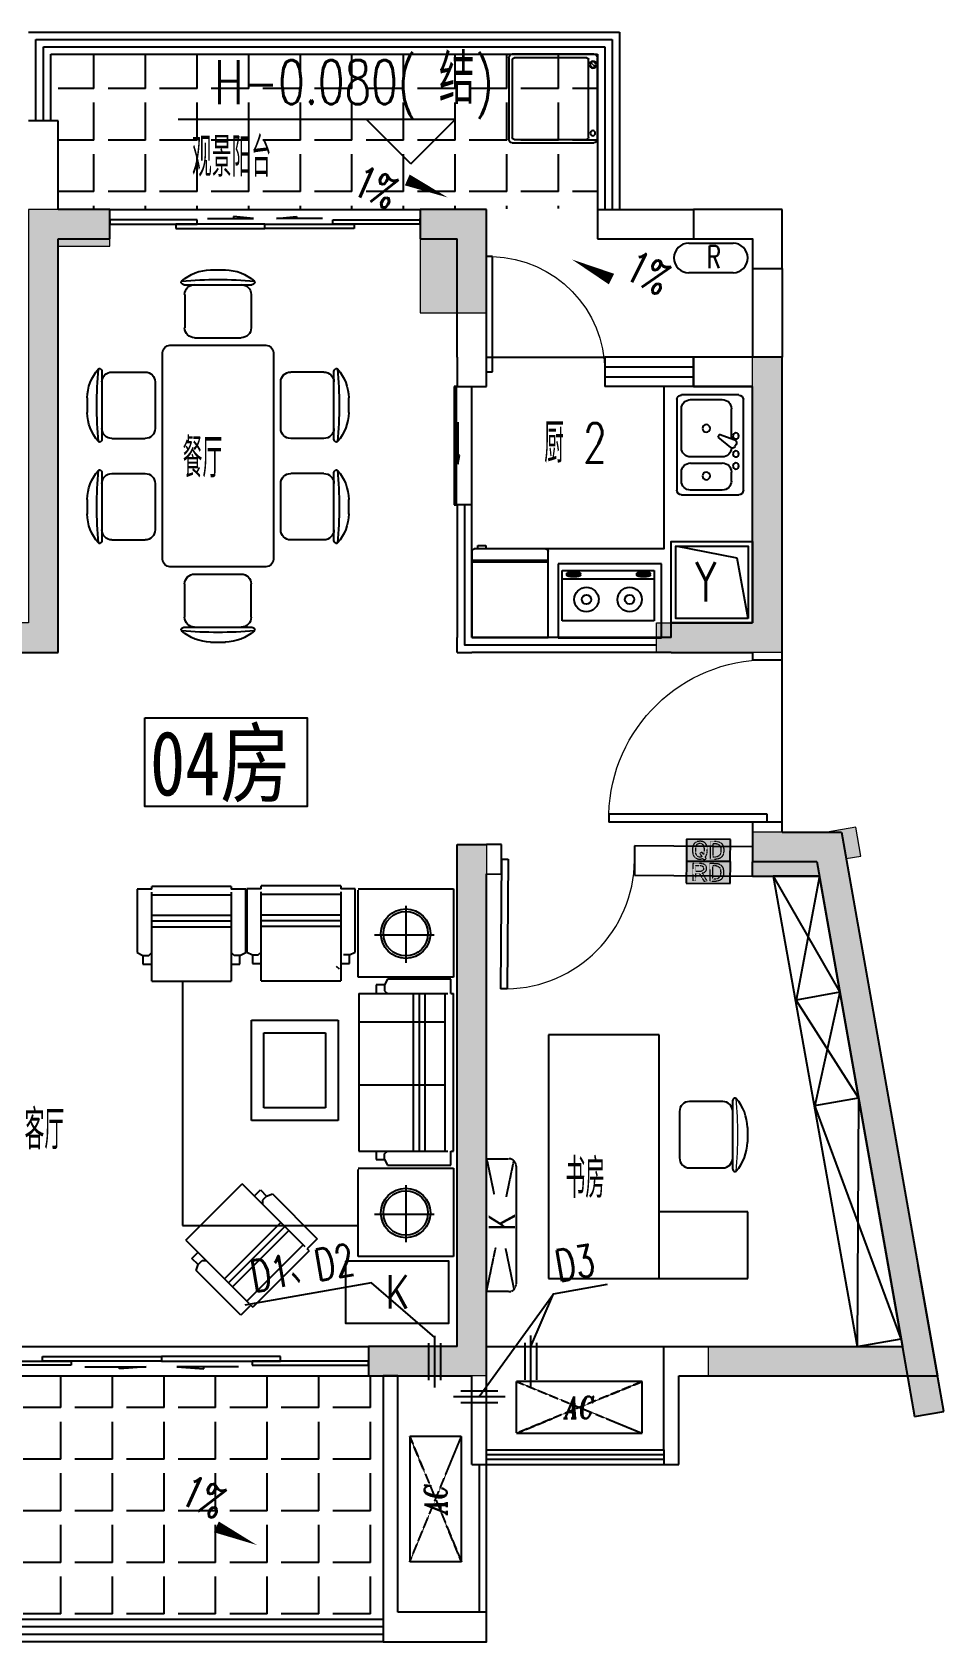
# Model space of a CAD drawing. Extents: x 184967 to 628822, y -100826 to 121332.
# Drawn here: x 484423 to 490592, y -36451 to -25551 of the extents above; entities that cross this region are included whole.
import ezdxf
from ezdxf.enums import TextEntityAlignment as Align

# ---------------------------------------------------------------- set-up
doc = ezdxf.new("R2010")
doc.units = 0
doc.header["$MEASUREMENT"] = 0
doc.linetypes.add('DASH', pattern=[0.35, 0.25, -0.1])
doc.linetypes.add('HIDDEN', pattern=[0.375, 0.25, -0.125])
doc.layers.add('03-col-5F~23F$0$$0$COLU', color=6, linetype='Continuous', lineweight=0)
doc.layers.add('03-col-5F~23F$0$$0$COLU_HATCH', color=251, linetype='Continuous', lineweight=0)
for name, color, linetype in [('1-涂料1', 251, 'Continuous'), ('by', 30, 'Continuous'), ('DIM_ELEV', 3, 'Continuous'), ('DIM_LEAD', 3, 'Continuous'), ('fur', 252, 'Continuous'), ('KT', 8, 'DASH'), ('lvtry', 9, 'Continuous'), ('PS', 60, 'Continuous'), ('PUB_TEXT', 7, 'Continuous'), ('TEXT', 7, 'Continuous'), ('WALL', 145, 'Continuous'), ('WINDOW', 141, 'Continuous'), ('厨洁具', 8, 'Continuous'), ('机电设备', 34, 'HIDDEN'), ('栏杆', 4, 'Continuous'), ('热水器', 1, 'Continuous'), ('看线', 67, 'Continuous')]:
    doc.layers.add(name, color=color, linetype=linetype)
doc.styles.add('-宋体', font='', dxfattribs={"width": 0.7})
doc.styles.add('_TCH_DIM', font='SIMPLEX', dxfattribs={"bigfont": 'GBCBIG'})
doc.styles.add('DIM_FONT', font='SIMPLEX.shx', dxfattribs={"width": 0.8})
doc.styles.add('ENGLISH', font='italict.shx')
doc.styles.add('LHZ', font='RS5.SHX', dxfattribs={"width": 0.7, "height": 2000, "bigfont": 'HZTXT.shx'})
doc.styles.add('ROMANS', font='romans.shx', dxfattribs={"width": 0.8, "bigfont": 'hztxt.shx'})
doc.styles.get("Standard").update_dxf_attribs({"font": 'gbenor.shx', "bigfont": 'gbcbig.shx'})
doc.styles.add('宋体', font='romans.shx', dxfattribs={"height": 2, "bigfont": 'gbcbig.shx'})
doc.styles.get('-宋体').set_extended_font_data('SimSun')

# ---------------------------------------------------------------- blocks, each defined once
blk = doc.blocks.new('GSKT')
at = {"layer": 'KT', "linetype": 'ByBlock'}
blk.add_lwpolyline([(296933, 262687), (296933, 263287), (297933, 263287), (297933, 262687), (296933, 262687)], dxfattribs=at)
at = {"layer": 'KT', "style": 'ROMANS', "text_generation_flag": 2, "width": 0.8}
blk.add_text('K', height=320, rotation=180, dxfattribs=at).set_placement((297323, 263145))
blk = doc.blocks.new('A$C1C2A28CF')
for p, q in [((835, 2520), (935, 2520)), ((655, 2420), (1115, 2420)), ((660, 2352), (660, 2127)), ((1110, 2352), (1110, 2127)), ((1210, 2010), (560, 2010)), ((727, 2060), (1042, 2060)), ((510, 1960), (510, 560)), ((1260, 560), (1260, 1960)), ((100, 1373), (100, 1833)), ((167, 1828), (392, 1828)), ((460, 1446), (460, 1761)), ((1310, 1761), (1310, 1446)), ((1602, 1828), (1377, 1828)), ((1670, 1833), (1670, 1373)), ((0, 1554), (0, 1653)), ((1770, 1653), (1770, 1554)), ((167, 1378), (392, 1378)), ((1602, 1378), (1377, 1378)), ((100, 687), (100, 1147)), ((167, 1142), (392, 1142)), ((1602, 1142), (1377, 1142)), ((1670, 1147), (1670, 687)), ((460, 759), (460, 1074)), ((1310, 1074), (1310, 759)), ((0, 867), (0, 966)), ((1770, 966), (1770, 867)), ((167, 692), (392, 692)), ((1602, 692), (1377, 692)), ((560, 510), (1210, 510)), ((727, 460), (1042, 460)), ((660, 167), (660, 392)), ((1110, 167), (1110, 392)), ((655, 100), (1115, 100)), ((835, 0), (935, 0))]:
    blk.add_line(p, q)
for centre, radius, start, end in [((845, 2205), 316, 91.7651, 130.7265), ((925, 2205), 316, 49.2735, 88.2349), ((646, 2436), 10, 130.7265, 202.67), ((655, 2440), 20, 202.67, 270), ((885, -258), 2713, 84.8023, 95.1977), ((727, 2352), 67.5, 90, 180), ((1042, 2352), 67.5, 0, 90), ((1115, 2440), 20, 270, 337.33), ((1124, 2436), 10, 337.33, 49.2735), ((727, 2127), 67.5, 180, 270), ((1042, 2127), 67.5, 270, 0), ((560, 1960), 50, 90, 180), ((1210, 1960), 50, 0, 90), ((315, 1643), 316, 139.2735, 178.2349), ((2778, 1603), 2713, 174.8023, 185.1977), ((84, 1843), 10, 67.33, 139.2735), ((80, 1833), 20, 0, 67.33), ((167, 1761), 67.5, 90, 180), ((392, 1761), 67.5, 0, 90), ((1377, 1761), 67.5, 90, 180), ((1602, 1761), 67.5, 0, 90), ((1690, 1833), 20, 112.67, 180), ((1686, 1843), 10, 40.7265, 112.67), ((-1008, 1603), 2713, 354.8023, 5.1977), ((1455, 1643), 316, 1.7651, 40.7265), ((315, 1564), 316, 181.7651, 220.7265), ((1455, 1564), 316, 319.2735, 358.2349), ((167, 1446), 67.5, 180, 270), ((392, 1446), 67.5, 270, 0), ((1377, 1446), 67.5, 180, 270), ((1602, 1446), 67.5, 270, 0), ((84, 1364), 10, 220.7265, 292.67), ((80, 1373), 20, 292.67, 0), ((1690, 1373), 20, 180, 247.33), ((1686, 1364), 10, 247.33, 319.2735), ((315, 956), 316, 139.2735, 178.2349), ((2778, 917), 2713, 174.8023, 185.1977), ((84, 1156), 10, 67.33, 139.2735), ((80, 1147), 20, 0, 67.33), ((167, 1074), 67.5, 90, 180), ((392, 1074), 67.5, 0, 90), ((1377, 1074), 67.5, 90, 180), ((1602, 1074), 67.5, 0, 90), ((1690, 1147), 20, 112.67, 180), ((1686, 1156), 10, 40.7265, 112.67), ((-1008, 917), 2713, 354.8023, 5.1977), ((1455, 956), 316, 1.7651, 40.7265), ((315, 877), 316, 181.7651, 220.7265), ((1455, 877), 316, 319.2735, 358.2349), ((84, 677), 10, 220.7265, 292.67), ((80, 687), 20, 292.67, 0), ((167, 759), 67.5, 180, 270), ((392, 759), 67.5, 270, 0), ((1377, 759), 67.5, 180, 270), ((1602, 759), 67.5, 270, 0), ((1690, 687), 20, 180, 247.33), ((1686, 677), 10, 247.33, 319.2735), ((560, 560), 50, 180, 270), ((1210, 560), 50, 270, 0), ((727, 392), 67.5, 90, 180), ((1042, 392), 67.5, 0, 90), ((727, 167), 67.5, 180, 270), ((1042, 167), 67.5, 270, 0), ((646, 84), 10, 157.33, 229.2735), ((655, 80), 20, 90, 157.33), ((845, 315), 316, 229.2735, 268.2349), ((885, 2778), 2713, 264.8023, 275.1977), ((925, 315), 316, 271.7651, 310.7265), ((1115, 80), 20, 22.67, 90), ((1124, 84), 10, 310.7265, 22.67)]:
    blk.add_arc(centre, radius, start, end)
blk = doc.blocks.new('FGGBB')
at = {"layer": 'fur'}
for p, q in [((453353, 247542), (453353, 247041)), ((453467, 247542), (453353, 247542)), ((454097, 247565), (453467, 247565)), ((453467, 247542), (453467, 247565)), ((453467, 246814), (453467, 247519)), ((454097, 247496), (453467, 247496)), ((454097, 247565), (454097, 247542)), ((454211, 247542), (454097, 247542)), ((454097, 247519), (454097, 246814)), ((454211, 247041), (454211, 247542)), ((454219, 247546), (454219, 247045)), ((454333, 247546), (454219, 247546)), ((454964, 247569), (454333, 247569)), ((454333, 247546), (454333, 247569)), ((454333, 246818), (454333, 247523)), ((454964, 247500), (454333, 247500)), ((454964, 247569), (454964, 247546)), ((455077, 247546), (454964, 247546)), ((454964, 247523), (454964, 246818)), ((455077, 247045), (455077, 247546)), ((455101, 247546), (455855, 247546)), ((455101, 246847), (455101, 247535)), ((455855, 247546), (455855, 246847)), ((453467, 247337), (454097, 247337)), ((454333, 247341), (454964, 247341)), ((455478, 247412), (455478, 246960)), ((453467, 247292), (454097, 247292)), ((453467, 247246), (454097, 247246)), ((454333, 247296), (454964, 247296)), ((454333, 247250), (454964, 247250)), ((455232, 247181), (455703, 247181)), ((453353, 247041), (453398, 247019)), ((453398, 247019), (453444, 247019)), ((453398, 247019), (453398, 246950)), ((453398, 246950), (453467, 246950)), ((453444, 247019), (453467, 247041)), ((454120, 247019), (454097, 247041)), ((454097, 246950), (454165, 246950)), ((454165, 247019), (454120, 247019)), ((454165, 247019), (454211, 247041)), ((454165, 246950), (454165, 247019)), ((454219, 247045), (454265, 247023)), ((454265, 247023), (454310, 247023)), ((454265, 247023), (454265, 246954)), ((454265, 246954), (454333, 246954)), ((454310, 247023), (454333, 247045)), ((454964, 246954), (455032, 246954)), ((455032, 247023), (454986, 247023)), ((455032, 247023), (455077, 247045)), ((455032, 246954), (455032, 247023)), ((453467, 246814), (454097, 246814)), ((453711, 246814), (453711, 244880)), ((454333, 246818), (454964, 246818)), ((454953, 246909), (454930, 246932)), ((455855, 246847), (455101, 246847)), ((455334, 246830), (455311, 246785)), ((455834, 246830), (455334, 246830)), ((455834, 246716), (455834, 246830)), ((455106, 246716), (455106, 245469)), ((455106, 246716), (455811, 246716)), ((455311, 246785), (455243, 246785)), ((455243, 246785), (455243, 246716)), ((455311, 246785), (455311, 246739)), ((455311, 246739), (455334, 246716)), ((455538, 246716), (455538, 245469)), ((455584, 246716), (455584, 245469)), ((455629, 246716), (455629, 245469)), ((455789, 245469), (455789, 246716)), ((455834, 246716), (455857, 246716)), ((455857, 245469), (455857, 246716)), ((454256, 245711), (454256, 246505)), ((454256, 246505), (454944, 246505)), ((454944, 246505), (454944, 245711)), ((455106, 246493), (455789, 246493)), ((454356, 245811), (454356, 246405)), ((454356, 246405), (454844, 246405)), ((454844, 246405), (454844, 245811)), ((455106, 245993), (455789, 245993)), ((454844, 245811), (454356, 245811)), ((454944, 245711), (454256, 245711)), ((455106, 245469), (455811, 245469)), ((455243, 245469), (455243, 245401)), ((455311, 245447), (455334, 245469)), ((455311, 245401), (455311, 245447)), ((455834, 245356), (455834, 245469)), ((455834, 245469), (455857, 245469)), ((455101, 245333), (455855, 245333)), ((455101, 244635), (455101, 245323)), ((455243, 245401), (455311, 245401)), ((455311, 245401), (455334, 245356)), ((455334, 245356), (455834, 245356)), ((455855, 245333), (455855, 244635)), ((453737, 244764), (454183, 245210)), ((454682, 244711), (454183, 245210)), ((454279, 245113), (454328, 245162)), ((454328, 245162), (454376, 245113)), ((455478, 245200), (455478, 244748)), ((454376, 245113), (454344, 245081)), ((454344, 245081), (454344, 245049)), ((454376, 245113), (454424, 245129)), ((454424, 245129), (454778, 244775)), ((454043, 244458), (454489, 244904)), ((455232, 244968), (455703, 244968)), ((453711, 244880), (455101, 244880)), ((454075, 244426), (454521, 244872)), ((454107, 244394), (454553, 244840)), ((454778, 244775), (454698, 244695)), ((453737, 244764), (454236, 244265)), ((453785, 244619), (453834, 244668)), ((454666, 244727), (454220, 244281)), ((454714, 244679), (454268, 244233)), ((454714, 244679), (454698, 244695)), ((453834, 244571), (453785, 244619)), ((453818, 244523), (453834, 244571)), ((454172, 244169), (453818, 244523)), ((453834, 244571), (453866, 244603)), ((453866, 244603), (453898, 244603)), ((455855, 244635), (455101, 244635)), ((454252, 244249), (454172, 244169)), ((454252, 244249), (454268, 244233))]:
    blk.add_line(p, q, dxfattribs=at)
for centre, radius in [((455478, 247191), 196), ((455478, 247191), 176), ((455478, 244979), 196), ((455478, 244979), 176)]:
    blk.add_circle(centre, radius, dxfattribs=at)
blk = doc.blocks.new('$plan$00000287')
for p, q in [((-1019, 1347), (-920, 1347)), ((-447, 1350), (-447, 750)), ((3, 1350), (-447, 1350)), ((3, 750), (3, 1350)), ((-1199, 1247), (-739, 1247)), ((-1194, 1180), (-1194, 955)), ((-744, 1180), (-744, 955)), ((-1127, 887), (-812, 887)), ((-1647, 750), (-1647, 0)), ((3, 750), (-1647, 750)), ((3, 0), (3, 750)), ((-1647, 0), (3, 0))]:
    blk.add_line(p, q)
for centre, radius, start, end in [((-1009, 1032), 316, 91.7651, 130.7265), ((-929, 1032), 316, 49.2735, 88.2349), ((-1208, 1263), 10, 130.7265, 202.67), ((-1199, 1267), 20, 202.67, 270), ((-1127, 1180), 67.5, 90, 180), ((-812, 1180), 67.5, 0, 90), ((-739, 1267), 20, 270, 337.33), ((-730, 1263), 10, 337.33, 49.2735), ((-1127, 955), 67.5, 180, 270), ((-812, 955), 67.5, 270, 0)]:
    blk.add_arc(centre, radius, start, end)
at = {"lineweight": 13}
blk.add_arc((-969, -1431), 2713, 84.8023, 95.1977, dxfattribs=at)
at = {"width": 0.8, "flags": 9}
for tag in ['XSIZE', 'YSIZE']:
    blk.add_attdef(tag, (0, 0), '', height=0.5, dxfattribs=at)
blk = doc.blocks.new('A$C59110635')
at = {"layer": 'lvtry', "ltscale": 10000}
for p, q in [((55, 539), (470, 620)), ((-20, 130), (55, 539))]:
    blk.add_line(p, q, dxfattribs=at)
for points in [[(-50, 100), (500, 100), (500, 650), (-50, 650)], [(-20, 130), (470, 130), (470, 620), (-20, 620)]]:
    blk.add_lwpolyline(points, close=True, dxfattribs=at)
at = {"layer": 'PUB_TEXT', "style": '宋体', "width": 0.7}
blk.add_text('Y', height=266, dxfattribs=at).set_placement((194, 244))
blk = doc.blocks.new('awrtt')
at = {"layer": 'KT', "linetype": 'DASH'}
for p, q in [((195123, -20713), (194273, -20713)), ((194273, -20713), (194516, -20813)), ((195123, -20713), (194273, -21063)), ((194273, -21063), (194273, -20713)), ((194273, -20713), (195123, -21063)), ((194880, -20813), (195123, -20713)), ((195123, -21063), (195123, -20713)), ((195123, -21063), (195123, -20713)), ((194273, -21063), (194516, -20963)), ((194880, -20963), (195123, -21063)), ((194273, -21063), (195123, -21063))]:
    blk.add_line(p, q, dxfattribs=at)
at = {"layer": 'KT', "linetype": 'DASH', "style": 'ENGLISH', "width": 0.75}
blk.add_text('AC', height=150, dxfattribs=at).set_placement((194698, -20888), align=Align.MIDDLE_CENTER)
blk = doc.blocks.new('BGSKT')
at = {"layer": 'KT'}
for p, q in [((296983, 262162), (297281, 262100)), ((297883, 262162), (297640, 262111)), ((297274, 262034), (296998, 261977)), ((297624, 262028), (297869, 261977))]:
    blk.add_line(p, q, dxfattribs=at)
blk.add_lwpolyline([(296983, 262162), (297883, 262162), (297883, 262012, -0.414214), (297833, 261962), (297033, 261962, -0.414214), (296983, 262012)], format="xyb", close=True, dxfattribs=at)
at = {"layer": 'KT', "style": 'LHZ', "width": 0.7}
blk.add_text('K', height=180, dxfattribs=at).set_placement((297397, 261969))
blk = doc.blocks.new('$plan$00001601')
at = {"layer": 'lvtry'}
for p, q in [((-350, 16, 0), (350, 16, 0)), ((-350, -484, 0), (-350, 16, 0)), ((350, 16, 0), (350, -484, 0)), ((-323, -98, 0), (-323, -440, 0)), ((299, -98, 0), (-323, -98, 0)), ((299, -440, 0), (299, -98, 0)), ((-323, -384, 0), (299, -384, 0)), ((-291, -407, 0), (-291, -418, 0)), ((-216, -416, 0), (-280, -416, 0)), ((-280, -416, 0), (-280, -433, 0)), ((-280, -433, 0), (-216, -433, 0)), ((-216, -433, 0), (-216, -416, 0)), ((-199, -408, 0), (-199, -418, 0)), ((182, -407, 0), (182, -418, 0)), ((193, -416, 0), (193, -433, 0)), ((257, -416, 0), (193, -416, 0)), ((193, -433, 0), (257, -433, 0)), ((257, -433, 0), (257, -416, 0)), ((274, -408, 0), (274, -418, 0)), ((350, -484, 0), (-350, -484, 0)), ((-323, -440, 0), (299, -440, 0))]:
    blk.add_line(p, q, dxfattribs=at)
for points in [[(-199, -408, 0.259034), (-201, -404, 0.076276), (-213, -399, 0.036515), (-226, -397, 0.026615), (-245, -396, 0.026615), (-264, -397, 0.036515), (-277, -399, 0.076276), (-289, -404, 0.259034), (-291, -408, 0.078462), (-291, -409, 0.056762)], [(-199, -418, 0.259034), (-201, -415, 0.076276), (-213, -410, 0.036515), (-226, -407, 0.026615), (-245, -406, 0.026615), (-264, -407, 0.036515), (-277, -410, 0.076276), (-289, -415, 0.259034), (-291, -418, 0.259034), (-289, -422, 0.056762), (-280, -426, 0.036515)], [(-216, -427, 0.008736), (-213, -427, 0.076276), (-201, -422, 0.259034), (-199, -418, 0.259034)], [(274, -408, 0.259034), (272, -404, 0.076276), (260, -399, 0.036515), (247, -397, 0.026615), (228, -396, 0.026615), (209, -397, 0.036515), (196, -399, 0.076276), (184, -404, 0.259034), (182, -408, 0.078462), (182, -409, 0.056762)], [(274, -418, 0.259034), (272, -415, 0.076276), (260, -410, 0.036515), (247, -407, 0.026615), (228, -406, 0.026615), (209, -407, 0.036515), (196, -410, 0.076276), (184, -415, 0.259034), (182, -418, 0.259034), (184, -422, 0.056762), (193, -426, 0.036515)], [(257, -427, 0.008736), (260, -427, 0.076276), (272, -422, 0.259034), (274, -418, 0.259034)]]:
    blk.add_lwpolyline(points, format="xyb", dxfattribs=at)
for centre, radius, start, end in [((-158, -243, 0), 82.5, 0.964, 0), ((-158, -243, 0), 31.6, 0.6532, 0), ((134, -243, 0), 82.5, 180, 179.036), ((134, -243, 0), 31.6, 180, 179.3468)]:
    blk.add_arc(centre, radius, start, end, dxfattribs=at)
blk = doc.blocks.new('$PLAN$00000400')
at = {"layer": 'lvtry', "linetype": 'ByBlock'}
for p, q in [((-517, 0), (0, 0)), ((-517, -584), (-517, 0)), ((0, 0), (0, -584)), ((0, -511), (-517, -511)), ((0, -523), (-517, -523)), ((-17, -600), (-500, -600)), ((-477, -600), (-477, -623)), ((-477, -623), (-422, -623)), ((-422, -623), (-422, -600))]:
    blk.add_line(p, q, dxfattribs=at)
for centre, start, end in [((-500, -584), 180, 270), ((-17, -584), 270, 0)]:
    blk.add_arc(centre, 16.7, start, end, dxfattribs=at)
blk = doc.blocks.new('M_E25ESP')
at = {"layer": 'lvtry'}
for p, q in [((31, 338), (419, 338)), ((0, -307), (0, 307)), ((82, 245), (82, 40)), ((358, 307), (143, 307)), ((419, -20), (419, 245)), ((450, 307), (450, -307)), ((48, 2), (57, -12)), ((59, 31), (163, 70)), ((173, 53), (87, -18)), ((163, 70), (173, 53)), ((143, -82), (358, -82)), ((82, -184), (82, -245)), ((358, -123), (143, -123)), ((419, -245), (419, -184)), ((143, -307), (358, -307)), ((419, -338), (31, -338))]:
    blk.add_line(p, q, dxfattribs=at)
for centre, radius in [((251, 112), 25.6), ((51, 61), 20.5), ((51, -61), 20.5), ((51, -143), 20.5), ((251, -210), 25.6)]:
    blk.add_circle(centre, radius, dxfattribs=at)
for centre, radius, start, end in [((31, 307), 30.7, 90, 180), ((419, 307), 30.7, 0, 90), ((143, 245), 61.4, 90, 180), ((358, 245), 61.4, 0, 90), ((66, 12), 20.5, 110.5377, 210), ((74, -2), 20.5, 210, 309.4623), ((143, -20), 61.4, 180, 270), ((358, -20), 61.4, 270, 0), ((143, -184), 61.4, 90, 180), ((358, -184), 61.4, 0, 90), ((31, -307), 30.7, 180, 270), ((143, -245), 61.4, 180, 270), ((358, -245), 61.4, 270, 0), ((419, -307), 30.7, 270, 0)]:
    blk.add_arc(centre, radius, start, end, dxfattribs=at)
at = {"layer": 'lvtry', "style": 'DIM_FONT', "width": 0.8, "flags": 9}
for tag in ['XSIZE', 'YSIZE']:
    blk.add_attdef(tag, (0, 0), '', height=0.5, dxfattribs=at)
blk = doc.blocks.new('R')
at = {"layer": '热水器'}
for points in [[(394599, -34606), (394899, -34606)], [(394899, -34806), (394599, -34806)]]:
    blk.add_lwpolyline(points, dxfattribs=at)
for centre, start, end in [((394599, -34706), 90, 270), ((394899, -34706), 270, 90)]:
    blk.add_arc(centre, 100, start, end, dxfattribs=at)
at = {"layer": '热水器', "style": '宋体', "width": 0.7}
blk.add_text('R', height=152, dxfattribs=at).set_placement((394721, -34776))
blk = doc.blocks.new('A$C66E365A4')
at = {"layer": '栏杆'}
for p, q in [((0, 0), (0, -350)), ((-40, -50), (-40, -300)), ((40, -50), (40, -300))]:
    blk.add_line(p, q, dxfattribs=at)
blk = doc.blocks.new('$DorLib2D$00000001')
for p, q in [((0.45, 0.975), (0.5, 0.975)), ((0.45, 0), (0.45, 0.975)), ((0.5, 0), (0.5, 0.975)), ((0.5, 0), (0.45, 0))]:
    blk.add_line(p, q)
at = {"lineweight": 13}
blk.add_arc((0.475, 0), 0.975, 91.46928, 180, dxfattribs=at)
blk = doc.blocks.new('$DorLib2D$00000138')
at = {"color": 0, "linetype": 'Continuous'}
for p, q in [((-0.2875, 0), (-0.2875, 0.1538)), ((-0.2875, 0.1538), (0, 0.1538)), ((0, 0.1538), (0, 0)), ((0.2875, 0.1538), (0, 0.1538)), ((0.2875, 0), (0.2875, 0.1538)), ((-0.5, -0.1399), (-0.5, 0)), ((-0.5, 0), (-0.2187, 0)), ((0, 0), (-0.2875, 0)), ((-0.2187, 0), (-0.2187, -0.1399)), ((0, 0), (0.2875, 0)), ((0.2187, 0), (0.2187, -0.1399)), ((0.5, 0), (0.2187, 0)), ((0.5, 0), (0.5, -0.1946)), ((0.5, -0.1399), (0.5, 0)), ((-0.2187, -0.1399), (-0.5, -0.1399)), ((0.2187, -0.1399), (0.5, -0.1399)), ((-0.1857, -0.186), (-0.037, -0.186)), ((-0.037, -0.186), (-0.1019, -0.2583)), ((-0.1019, -0.2583), (-0.1019, -0.186)), ((0.1857, -0.186), (0.037, -0.186)), ((0.037, -0.186), (0.1019, -0.2583)), ((0.1019, -0.2583), (0.1019, -0.186))]:
    blk.add_line(p, q, dxfattribs=at)
blk = doc.blocks.new('$WINLIB2D$00000001')
at = {"color": 0}
for points in [[(-0.5, 0.5), (-0.5, -0.5)], [(-0.5, 0.5), (0.5, 0.5)], [(0.5, -0.5), (0.5, 0.5)], [(0.5, 0.1667), (-0.5, 0.1667)], [(0.5, -0.1667), (-0.5, -0.1667)], [(-0.5, -0.5), (0.5, -0.5)]]:
    blk.add_lwpolyline(points, dxfattribs=at)
blk = doc.blocks.new('$plan$00000401')
for p, q in [((-276, 0), (276, 0)), ((-300, -576), (-300, -24)), ((-276, -528), (-276, -36)), ((-264, -24), (264, -24)), ((276, -36), (276, -528)), ((300, -24), (300, -576)), ((264, -540), (-264, -540)), ((276, -600), (-276, -600))]:
    blk.add_line(p, q)
at = {"lineweight": 13}
blk.add_line((-218, -582), (-242, -558), dxfattribs=at)
for centre, radius in [((-230, -570), 23.2), ((234, -568), 17.2)]:
    blk.add_circle(centre, radius)
blk.add_circle((-230, -570), 17.2, dxfattribs=at)
for centre, radius, start, end in [((-276, -24), 24, 90, 180), ((276, -24), 24, 0, 90), ((-264, -36), 12, 90, 180), ((264, -36), 12, 0, 90), ((-264, -528), 12, 180, 270), ((264, -528), 12, 270, 0), ((-276, -576), 24, 180, 270), ((276, -576), 24, 270, 0)]:
    blk.add_arc(centre, radius, start, end)
blk = doc.blocks.new('$DORLIB2D$00000129')
at = {"color": 0, "linetype": 'Continuous'}
for p, q in [((-0.5, 0.545), (-0.5, 0.687)), ((-0.5, 0.687), (0.5, 0.687)), ((0.5, 0.687), (0.5, 0.545)), ((0.5, 0.545), (-0.5, 0.545)), ((-0.5, 0.5), (-0.5, 0.545)), ((0.5, 0.5), (0.5, 0.545)), ((-0.2, 0.437), (0.158, 0.437)), ((0.08, 0.341), (0.08, 0.437)), ((0.158, 0.437), (0.08, 0.341))]:
    blk.add_line(p, q, dxfattribs=at)
blk = doc.blocks.new('A$C17292A9E')
h = blk.add_hatch(color=256)
h.dxf.hatch_style = 1
h.paths.add_polyline_path([(186, 9), (193, 14), (196, 16), (201, 21), (204, 27), (207, 34), (209, 41), (210, 50), (210, 59), (210, 65), (209, 73), (208, 81), (206, 88), (203, 94), (199, 100), (195, 104), (190, 108), (183, 112), (176, 115), (167, 117), (157, 118), (146, 118), (115, 118), (115, 0), (146, 0), (152, 0), (161, 1), (170, 3), (179, 6)])
h.paths.add_polyline_path([(172, 19), (165, 16), (156, 14), (146, 13), (136, 13), (136, 105), (146, 105), (155, 105), (164, 103), (172, 99), (178, 95), (182, 89), (185, 84), (187, 76), (188, 68), (189, 58), (188, 49), (187, 41), (184, 30), (178, 24)], flags=16)
h.paths.add_polyline_path([(77, 58), (84, 63), (85, 64), (90, 69), (93, 76), (93, 84), (93, 85), (93, 93), (90, 100), (86, 106), (80, 111), (73, 114), (65, 116), (55, 118), (45, 118), (0, 118), (0, 0), (21, 0), (21, 51), (44, 51), (76, 0), (98, 0), (64, 53), (69, 55)])
h.paths.add_polyline_path([(55, 65), (46, 64), (21, 64), (21, 105), (40, 105), (50, 105), (59, 103), (67, 99), (71, 92), (73, 82), (70, 74), (64, 69)], flags=16)
at = {"color": 8, "lineweight": 0}
for p, q in [((45, 118), (0, 118)), ((0, 118), (0, 0)), ((55, 118), (45, 118)), ((65, 116), (55, 118)), ((73, 114), (65, 116)), ((80, 111), (73, 114)), ((86, 106), (80, 111)), ((146, 118), (115, 118)), ((115, 118), (115, 0)), ((157, 118), (146, 118)), ((167, 117), (157, 118)), ((176, 115), (167, 117)), ((183, 112), (176, 115)), ((190, 108), (183, 112)), ((0, 0), (21, 0)), ((21, 64), (21, 105)), ((21, 105), (40, 105)), ((46, 64), (21, 64)), ((21, 0), (21, 51)), ((21, 51), (44, 51)), ((40, 105), (50, 105)), ((44, 51), (76, 0)), ((55, 65), (46, 64)), ((50, 105), (59, 103)), ((64, 69), (55, 65)), ((59, 103), (66, 100)), ((65, 69), (64, 69)), ((64, 53), (69, 55)), ((98, 0), (64, 53)), ((70, 74), (65, 69)), ((66, 100), (67, 98)), ((67, 98), (71, 92)), ((69, 55), (77, 58)), ((73, 81), (70, 74)), ((71, 92), (73, 84)), ((73, 84), (73, 81)), ((76, 0), (98, 0)), ((77, 58), (84, 63)), ((84, 63), (85, 64)), ((85, 64), (90, 69)), ((90, 100), (86, 106)), ((93, 93), (90, 100)), ((90, 69), (93, 76)), ((93, 85), (93, 93)), ((93, 84), (93, 85)), ((93, 76), (93, 84)), ((115, 0), (146, 0)), ((136, 13), (136, 105)), ((136, 105), (146, 105)), ((146, 13), (136, 13)), ((146, 105), (155, 105)), ((156, 14), (146, 13)), ((146, 0), (152, 0)), ((152, 0), (161, 1)), ((155, 105), (164, 103)), ((165, 16), (156, 14)), ((161, 1), (170, 3)), ((164, 103), (172, 99)), ((172, 19), (165, 16)), ((170, 3), (179, 6)), ((172, 99), (178, 95)), ((178, 24), (172, 19)), ((178, 95), (179, 94)), ((182, 28), (178, 24)), ((179, 94), (182, 89)), ((179, 6), (186, 9)), ((182, 89), (185, 84)), ((185, 34), (182, 28)), ((185, 84), (187, 76)), ((187, 41), (185, 34)), ((186, 9), (193, 14)), ((187, 76), (188, 68)), ((188, 49), (187, 41)), ((188, 68), (189, 59)), ((189, 58), (188, 49)), ((189, 59), (189, 58)), ((195, 104), (190, 108)), ((193, 14), (196, 16)), ((199, 100), (195, 104)), ((196, 16), (201, 21)), ((203, 94), (199, 100)), ((201, 21), (204, 27)), ((206, 88), (203, 94)), ((204, 27), (207, 34)), ((208, 81), (206, 88)), ((207, 34), (209, 41)), ((209, 73), (208, 81)), ((210, 65), (209, 73)), ((209, 41), (210, 50)), ((210, 59), (210, 65)), ((210, 50), (210, 59))]:
    blk.add_line(p, q, dxfattribs=at)
blk = doc.blocks.new('*U908')
at = {"color": 167, "ltscale": 400}
blk.add_lwpolyline([(9.66, 4.83), (0, 4.83), (0, 0), (9.66, 0)], close=True, dxfattribs=at)
at = {"color": 9, "true_color": 0xc8a7c8}
blk.add_solid([(0, 0), (0, 4.83), (9.66, 0), (9.66, 4.83)], dxfattribs=at)
at = {"xscale": 0.03246852822245483, "yscale": 0.03246852822245483, "zscale": 0.03246852822245483}
blk.add_blockref('A$C17292A9E', (1.43, 0.48), dxfattribs=at)
blk = doc.blocks.new('A$C196B16C9')
h = blk.add_hatch(color=256)
h.dxf.hatch_style = 1
h.paths.add_polyline_path([(179, 124), (170, 126), (160, 127), (149, 127), (119, 127), (119, 9), (149, 9), (155, 9), (165, 10), (174, 12), (182, 15), (190, 18), (197, 23), (200, 26), (204, 30), (208, 36), (211, 43), (212, 50), (214, 59), (214, 68), (214, 73), (213, 82), (212, 90), (209, 97), (207, 103), (203, 109), (199, 113), (194, 117), (187, 121)])
h.paths.add_polyline_path([(175, 108), (182, 104), (182, 103), (186, 98), (189, 92), (191, 85), (192, 77), (192, 67), (192, 58), (191, 50), (188, 43), (185, 37), (182, 33), (176, 28), (169, 25), (160, 23), (149, 22), (139, 22), (139, 114), (149, 114), (159, 114), (168, 112)], flags=16)
h.paths.add_polyline_path([(50, 129), (45, 128), (35, 127), (27, 124), (20, 120), (13, 115), (11, 112), (8, 107), (5, 101), (3, 94), (1, 86), (0, 78), (0, 69), (0, 63), (1, 54), (2, 46), (4, 39), (7, 32), (10, 27), (13, 22), (17, 18), (24, 14), (32, 10), (41, 8), (50, 8), (53, 8), (62, 9), (71, 12), (79, 0), (94, 12), (86, 22), (90, 26), (94, 33), (97, 41), (98, 45), (99, 52), (100, 60), (100, 69), (100, 74), (99, 83), (98, 91), (96, 98), (94, 105), (91, 110), (87, 115), (84, 118), (77, 123), (69, 126), (60, 128)])
h.paths.add_polyline_path([(55, 115), (63, 112), (70, 107), (71, 105), (74, 101), (76, 95), (77, 88), (78, 79), (78, 69), (78, 65), (78, 57), (77, 51), (76, 46), (75, 39), (62, 57), (50, 46), (64, 24), (58, 22), (50, 21), (45, 21), (37, 25), (31, 30), (29, 32), (27, 36), (24, 42), (23, 50), (22, 58), (22, 69), (22, 72), (22, 82), (23, 90), (25, 97), (28, 103), (31, 107), (34, 110), (42, 114), (50, 116)], flags=16)
at = {"color": 8, "lineweight": 0}
for p, q in [((11, 112), (8, 107)), ((13, 115), (11, 112)), ((20, 120), (13, 115)), ((27, 124), (20, 120)), ((35, 127), (27, 124)), ((31, 107), (34, 110)), ((34, 110), (42, 114)), ((45, 128), (35, 127)), ((42, 114), (50, 116)), ((50, 129), (45, 128)), ((60, 128), (50, 129)), ((50, 116), (55, 115)), ((55, 115), (63, 112)), ((69, 126), (60, 128)), ((63, 112), (70, 107)), ((77, 123), (69, 126)), ((84, 118), (77, 123)), ((87, 115), (84, 118)), ((91, 110), (87, 115)), ((94, 105), (91, 110)), ((149, 127), (119, 127)), ((119, 127), (119, 9)), ((139, 22), (139, 114)), ((139, 114), (149, 114)), ((160, 127), (149, 127)), ((149, 114), (159, 114)), ((159, 114), (168, 112)), ((170, 126), (160, 127)), ((168, 112), (175, 108)), ((179, 124), (170, 126)), ((187, 121), (179, 124)), ((194, 117), (187, 121)), ((199, 113), (194, 117)), ((203, 109), (199, 113)), ((1, 86), (0, 78)), ((0, 78), (0, 69)), ((0, 69), (0, 63)), ((0, 63), (1, 54)), ((3, 94), (1, 86)), ((1, 54), (2, 46)), ((2, 46), (4, 39)), ((5, 101), (3, 94)), ((4, 39), (7, 32)), ((8, 107), (5, 101)), ((7, 32), (10, 27)), ((10, 27), (13, 22)), ((13, 22), (17, 18)), ((17, 18), (24, 14)), ((22, 82), (23, 90)), ((22, 72), (22, 82)), ((22, 69), (22, 72)), ((22, 58), (22, 69)), ((23, 50), (22, 58)), ((23, 90), (25, 97)), ((24, 42), (23, 50)), ((27, 36), (24, 42)), ((24, 14), (32, 10)), ((25, 97), (28, 103)), ((29, 32), (27, 36)), ((28, 103), (31, 107)), ((31, 30), (29, 32)), ((37, 25), (31, 30)), ((32, 10), (41, 8)), ((45, 21), (37, 25)), ((41, 8), (50, 8)), ((50, 21), (45, 21)), ((62, 57), (50, 46)), ((50, 46), (64, 24)), ((58, 22), (50, 21)), ((50, 8), (53, 8)), ((53, 8), (62, 9)), ((64, 24), (58, 22)), ((75, 39), (62, 57)), ((62, 9), (71, 12)), ((62, 9), (62, 9)), ((70, 107), (71, 105)), ((71, 105), (74, 101)), ((71, 12), (79, 0)), ((74, 101), (76, 95)), ((76, 46), (75, 39)), ((76, 95), (77, 88)), ((77, 51), (76, 46)), ((77, 88), (78, 79)), ((78, 57), (77, 51)), ((78, 79), (78, 69)), ((78, 69), (78, 65)), ((78, 65), (78, 57)), ((79, 0), (94, 12)), ((86, 22), (90, 26)), ((94, 12), (86, 22)), ((90, 26), (94, 33)), ((96, 98), (94, 105)), ((94, 33), (97, 41)), ((98, 91), (96, 98)), ((97, 41), (98, 45)), ((99, 83), (98, 91)), ((98, 45), (99, 52)), ((100, 74), (99, 83)), ((99, 52), (100, 60)), ((100, 69), (100, 74)), ((100, 60), (100, 69)), ((119, 9), (149, 9)), ((149, 22), (139, 22)), ((160, 23), (149, 22)), ((149, 9), (155, 9)), ((155, 9), (165, 10)), ((169, 25), (160, 23)), ((165, 10), (174, 12)), ((176, 28), (169, 25)), ((174, 12), (182, 15)), ((175, 108), (182, 104)), ((182, 33), (176, 28)), ((182, 104), (182, 103)), ((182, 103), (186, 98)), ((185, 37), (182, 33)), ((182, 15), (190, 18)), ((188, 43), (185, 37)), ((186, 98), (189, 92)), ((191, 50), (188, 43)), ((189, 92), (191, 85)), ((190, 18), (197, 23)), ((191, 85), (192, 77)), ((192, 58), (191, 50)), ((192, 77), (192, 68)), ((192, 68), (192, 67)), ((192, 67), (192, 58)), ((197, 23), (200, 26)), ((200, 26), (204, 30)), ((207, 103), (203, 109)), ((204, 30), (208, 36)), ((209, 97), (207, 103)), ((208, 36), (211, 43)), ((212, 90), (209, 97)), ((211, 43), (212, 50)), ((213, 82), (212, 90)), ((212, 50), (214, 59)), ((214, 73), (213, 82)), ((214, 68), (214, 73)), ((214, 59), (214, 68))]:
    blk.add_line(p, q, dxfattribs=at)
blk = doc.blocks.new('*U909')
at = {"color": 167, "ltscale": 400}
blk.add_lwpolyline([(9.66, 4.83), (0, 4.83), (0, 0), (9.66, 0)], close=True, dxfattribs=at)
at = {"color": 9, "true_color": 0xc8a7c8}
blk.add_solid([(0, 0), (0, 4.83), (9.66, 0), (9.66, 4.83)], dxfattribs=at)
at = {"xscale": 0.03246852822245483, "yscale": 0.03246852822245483, "zscale": 0.03246852822245483}
blk.add_blockref('A$C196B16C9', (1.33, 0.2), dxfattribs=at)
blk = doc.blocks.new('234rte')
at = {"layer": '03-col-5F~23F$0$$0$COLU_HATCH'}
for points in [[(483898, -29551), (483898, -29751), (484598, -29751), (484598, -27001), (484948, -27001), (484948, -26751), (484398, -26751), (484398, -29551)], [(487048, -26751), (487048, -27001), (487048, -27451), (487498, -27451), (487498, -26751)], [(489498, -27751), (489498, -29751), (488648, -29751), (488648, -29551), (489298, -29551), (489298, -27751)], [(489750, -31267), (490312, -34451), (488998, -34451), (488998, -34651), (490347, -34651), (490395, -34925), (490592, -34891), (489932, -31148), (490031, -31131), (489996, -30934), (489802, -30968), (489298, -30968), (489298, -31268)], [(486698, -34451), (487298, -34451), (487298, -31051), (487498, -31051), (487498, -34651), (486698, -34651)]]:
    blk.add_hatch(color=1, dxfattribs=at).paths.add_polyline_path(points)
at = {"layer": '1-涂料1'}
h = blk.add_hatch(dxfattribs=at)
h.set_pattern_fill('ANGLE', color=1, scale=100, angle=90, style=0)
h.set_pattern_definition([(90, (-537065.3, -118134.8), (-349.25, -1e-10), [254, -95.25]), (180, (-537065.3, -118134.8), (1e-10, -349.25), [254, -95.25])])
h.paths.add_polyline_path([(488248, -26743), (487498, -26749), (487498, -26751), (484598, -26751), (484598, -25701), (488248, -25701)])
h = blk.add_hatch(dxfattribs=at)
h.set_pattern_fill('ANGLE', color=1, scale=100, style=0)
h.set_pattern_definition([(180, (1095803.54, 17521.7), (-1e-10, 349.25), [254, -95.25]), (90, (1095803.54, 17521.7), (349.25, 1e-10), [254, -95.25])])
h.paths.add_polyline_path([(480498, -36301), (480498, -35149), (480498, -34651), (482005, -34651), (486798, -34651), (486798, -36301)])
at = {"color": 1, "linetype": 'ByBlock'}
blk.add_lwpolyline([(485184, -30195), (486284, -30195), (486284, -30795), (485184, -30795)], close=True, dxfattribs=at)
at = {"layer": '03-col-5F~23F$0$$0$COLU', "color": 1}
for points in [[(483898, -29551), (483898, -29751), (484598, -29751), (484598, -27001), (484948, -27001), (484948, -26751), (484398, -26751), (484398, -29551)], [(487048, -26751), (487048, -27001), (487048, -27001), (487048, -27451), (487498, -27451), (487498, -26751)], [(489498, -27751), (489498, -29751), (488648, -29751), (488648, -29551), (489298, -29551), (489298, -27751)], [(486698, -34451), (487298, -34451), (487298, -31051), (487498, -31051), (487498, -34651), (486698, -34651)]]:
    blk.add_lwpolyline(points, close=True, dxfattribs=at)
blk.add_lwpolyline([(489750, -31267), (490312, -34451), (488998, -34451), (488998, -34651), (490347, -34651), (490395, -34925), (490592, -34891), (489932, -31148), (489932, -31148), (490031, -31131), (489996, -30934), (489802, -30968), (489298, -30968), (489298, -31268), (489750, -31267)], dxfattribs=at)
at = {"layer": 'by', "color": 1}
blk.add_line((487498, -36251), (487498, -35251), dxfattribs=at)
blk.add_lwpolyline([(487448, -35251), (487448, -36251)], dxfattribs=at)
at = {"layer": 'DIM_ELEV', "color": 1}
for p, q in [((487286, -26143), (485410, -26143)), ((486986, -26443), (486686, -26143)), ((486986, -26443), (487286, -26143))]:
    blk.add_line(p, q, dxfattribs=at)
at = {"layer": 'DIM_LEAD', "color": 1}
for p, q in [((486718, -34020), (485862, -34171)), ((487148, -34390), (486718, -34020)), ((487148, -34390), (486718, -34020)), ((487448, -34791), (487950, -34095)), ((487798, -34451), (487950, -34095)), ((487798, -34451), (487950, -34095)), ((487950, -34095), (488317, -34030))]:
    blk.add_line(p, q, dxfattribs=at)
at = {"layer": 'fur', "color": 1}
for points in [[(490007, -34451), (490303, -34399), (489750, -31267), (489437, -31267), (490007, -34451)], [(489437, -31267), (489889, -32053)], [(489750, -31267), (489594, -32106)], [(489889, -32053), (489594, -32106)], [(490015, -32767), (489594, -32106)], [(489889, -32053), (489719, -32820)], [(489719, -32820), (490015, -32767)], [(490303, -34399), (489719, -32820)]]:
    blk.add_lwpolyline(points, dxfattribs=at)
at = {"layer": 'lvtry', "color": 1}
blk.add_lwpolyline([(489298, -27951), (488698, -27951), (488698, -29051), (487815, -29051)], dxfattribs=at)
at = {"layer": 'PS', "color": 1}
for points in [[(486666, -26423, 0, 0, 0), (487236, -26671, 0, 80, 0), (486961, -26552, 0, 0, 0)], [(488631, -27367, 0, 0, 0), (488075, -27090, 0, 80, 0), (488343, -27223, 0, 0, 0)], [(485376, -35541, 0, 0, 0), (485943, -35796, 0, 80, 0), (485669, -35673, 0, 0, 0)]]:
    blk.add_lwpolyline(points, format="xyseb", dxfattribs=at)
at = {"layer": 'WALL', "color": 1}
for p, q in [((484598, -26151), (484398, -26151)), ((484598, -26751), (484598, -26151)), ((484948, -26751), (484598, -26751)), ((484948, -26951), (484948, -26751)), ((487498, -26751), (487048, -26751)), ((487048, -26751), (487048, -26951)), ((487498, -27751), (487498, -26751)), ((484598, -29751), (484598, -26951)), ((484598, -26951), (484948, -26951)), ((484598, -26951), (484598, -26951)), ((484598, -27851), (484598, -26951)), ((487048, -26951), (487298, -26951)), ((487298, -27751), (487298, -26951)), ((487298, -27751), (487298, -27751)), ((487498, -27951), (487498, -27751)), ((489498, -27751), (488898, -27751)), ((488898, -27751), (488898, -27951)), ((489498, -29651), (489498, -27751)), ((484598, -29751), (484598, -27851)), ((487398, -27951), (487398, -27951)), ((487398, -27951), (487498, -27951)), ((488898, -27951), (489298, -27951)), ((489298, -29551), (489298, -27951)), ((489298, -29551), (489298, -27951)), ((488748, -29651), (488748, -29551)), ((488748, -29551), (489298, -29551)), ((483697, -29751), (484598, -29751)), ((488748, -29751), (489298, -29751)), ((489298, -29751), (489298, -29801)), ((489498, -29801), (489498, -29651)), ((489298, -29801), (489498, -29801)), ((489498, -30901), (489298, -30901)), ((489298, -30901), (489298, -31168)), ((489498, -30968), (489498, -30901)), ((487298, -31150), (487298, -31051)), ((487298, -31051), (487498, -31051)), ((487599, -31052), (487498, -31051)), ((487498, -31051), (487498, -31051)), ((487598, -31252), (487599, -31052)), ((488499, -31060), (488498, -31260)), ((489299, -31067), (488499, -31060)), ((489498, -30968), (489901, -30968)), ((489901, -30968), (490550, -34651)), ((487298, -34451), (487298, -31150)), ((489297, -31267), (489299, -31067)), ((489298, -31168), (489733, -31168)), ((489733, -31168), (490312, -34451)), ((487498, -31251), (487598, -31252)), ((487498, -34551), (487498, -31251)), ((488498, -31260), (489297, -31267)), ((489297, -31267), (489750, -31267)), ((487298, -34451), (487298, -33951)), ((490222, -33940), (490395, -34925)), ((490592, -34891), (490419, -33906)), ((487498, -34651), (487498, -34051)), ((487298, -34451), (486698, -34451)), ((486698, -34451), (486698, -34651)), ((487498, -35151), (487498, -34551)), ((488698, -35151), (488698, -34451)), ((488698, -34451), (490312, -34451)), ((486698, -34651), (487398, -34651)), ((487398, -35251), (487398, -34651)), ((488798, -35251), (488798, -34651)), ((488798, -34651), (490550, -34651)), ((490395, -34925), (490592, -34891)), ((487498, -35251), (487498, -35151)), ((488698, -35151), (488698, -35251)), ((487398, -35251), (487498, -35251)), ((488698, -35251), (488798, -35251))]:
    blk.add_line(p, q, dxfattribs=at)
for points in [[(489498, -26751), (488898, -26751), (488898, -26951), (489298, -26951), (489298, -27151), (489498, -27151), (489498, -26751)], [(486898, -36251), (486898, -34651), (486798, -34651), (486798, -36251), (486798, -36451), (487498, -36451), (487498, -36251), (486898, -36251)]]:
    blk.add_lwpolyline(points, dxfattribs=at)
at = {"layer": 'WINDOW', "color": 1}
for p, q in [((484948, -26751), (487048, -26751)), ((487298, -27751), (487298, -27951)), ((487498, -27751), (488298, -27751)), ((487298, -27951), (487398, -27951)), ((487398, -28751), (487398, -27951)), ((487398, -28751), (487298, -28751)), ((487298, -28751), (487298, -29651)), ((487398, -29651), (487398, -28751)), ((487298, -29751), (487298, -29651)), ((487298, -29751), (487398, -29751)), ((488748, -29651), (487398, -29651)), ((488748, -29751), (487398, -29751)), ((487398, -29751), (487398, -29751)), ((489498, -30901), (489498, -29801)), ((483898, -34451), (486698, -34451)), ((487498, -34451), (488698, -34451)), ((483898, -34651), (486698, -34651))]:
    blk.add_line(p, q, dxfattribs=at)
blk.add_lwpolyline([(487348, -28751), (487348, -29701), (488648, -29701)], dxfattribs=at)
at = {"layer": '厨洁具', "color": 1}
blk.add_lwpolyline([(490015, -32767), (490007, -34451)], dxfattribs=at)
at = {"layer": '栏杆', "color": 1}
for p, q in [((484448, -26151), (484448, -25601)), ((484448, -25601), (488348, -25601)), ((488348, -25601), (488348, -26751)), ((484498, -26151), (484498, -25651)), ((484498, -25651), (488298, -25651)), ((488298, -25651), (488298, -26751))]:
    blk.add_line(p, q, dxfattribs=at)
for points in [[(486798, -36401), (486798, -36401), (480348, -36401), (480348, -35251)], [(486798, -36351), (486798, -36351), (480398, -36351), (480398, -35251)]]:
    blk.add_lwpolyline(points, dxfattribs=at)
at = {"layer": '看线', "color": 1}
for p, q in [((484398, -25551), (488398, -25551)), ((488398, -25551), (488398, -26751)), ((484548, -26151), (484548, -25701)), ((484548, -25701), (488248, -25701)), ((488248, -25701), (488248, -26951)), ((488248, -26751), (488898, -26751)), ((488248, -26951), (488898, -26951))]:
    blk.add_line(p, q, dxfattribs=at)
for points in [[(489298, -27151), (489298, -27751)], [(489498, -27151), (489498, -27751)], [(486798, -36451), (486798, -36451), (480298, -36451), (480298, -35251)], [(486798, -36301), (486798, -36301), (480448, -36301), (480448, -35251)]]:
    blk.add_lwpolyline(points, dxfattribs=at)
at = {"color": 1}
blk.add_blockref('awrtt', (293428, -13976), dxfattribs=at)
at = {"color": 1, "rotation": 90.00000000001926}
blk.add_blockref('awrtt', (466265, -230183), dxfattribs=at)
at = {"layer": 'fur', "color": 1, "xscale": -1, "rotation": 180}
blk.add_blockref('A$C1C2A28CF', (484795, -27161), dxfattribs=at)
at = {"layer": 'fur', "color": 1, "extrusion": (0, 0, -1), "xscale": -0.8549999995157122, "yscale": 0.8549999995157123, "zscale": -0.8549999995157122, "rotation": 359.9999999999808}
blk.add_blockref('FGGBB', (-97517, -243004), dxfattribs=at)
at = {"layer": 'fur', "color": 1, "rotation": 270.0000000000192}
blk.add_blockref('$plan$00000287', (487916, -33987), dxfattribs=at)
at = {"layer": 'KT', "color": 1}
for name, p, rotation in [('BGSKT', (749660, -331063), 90.00000000001899), ('A$C66E365A4', (487148, -34730), 180.0000000000192), ('A$C66E365A4', (487798, -34727), 180.000000000019), ('A$C66E365A4', (487273, -34791), 90.00000000001899)]:
    blk.add_blockref(name, p, dxfattribs=dict(at, rotation=rotation))
at = {"layer": 'KT', "color": 1, "linetype": 'ByBlock', "xscale": -0.7000000000284091, "yscale": 0.7000000000284091, "zscale": 0.7000000000284093, "rotation": 180}
blk.add_blockref('GSKT', (278689, 150008), dxfattribs=at)
at = {"layer": 'lvtry', "color": 1, "yscale": -0.9999999999999998, "rotation": 270.0000000000192}
blk.add_blockref('$plan$00000401', (487648, -26001), dxfattribs=at)
at = {"layer": 'lvtry', "color": 1, "xscale": -1}
for name, p, rotation in [('M_E25ESP', (489236, -28346), 8.473222123939195e-12), ('A$C59110635', (489248, -29651), 1.910471780774969e-11)]:
    blk.add_blockref(name, p, dxfattribs=dict(at, rotation=rotation))
at = {"layer": 'lvtry', "color": 1, "extrusion": (0, 0, -1), "zscale": -1}
for name, p, rotation in [('$PLAN$00000400', (-487915, -29651), 179.999999999981), ('$plan$00001601', (-488332, -29636, 0), 179.9999999999873)]:
    blk.add_blockref(name, p, dxfattribs=dict(at, rotation=rotation))
at = {"layer": 'TEXT', "color": 1}
blk.add_blockref('R', (94267, 7626), dxfattribs=at)
at = {"layer": 'WINDOW', "color": 1}
for name, p, xscale, yscale, zscale in [('$DorLib2D$00000138', (485998, -26851), 2100, -200, 2100), ('$DorLib2D$00000138', (485298, -34551), 2800, 200, 2800), ('$WINLIB2D$00000001', (488098, -35201), 1200.000000000052, -100, 1200.000000000052)]:
    blk.add_blockref(name, p, dxfattribs=dict(at, xscale=xscale, yscale=yscale, zscale=zscale))
for name, p, xscale, yscale, zscale, rotation in [('$DorLib2D$00000001', (487898, -27851), -800.0000000000001, 800, -800.0000000000001, 1.966427021216077e-11), ('$WINLIB2D$00000001', (488598, -27851), -600, -200, -600, 1.966427021216077e-11), ('$DORLIB2D$00000129', (487348, -28351), -800, 100, -800, 90.0000000000172), ('$DorLib2D$00000001', (489398, -30351), -1100, 1100, -1100, 90.0000000000172), ('$DorLib2D$00000001', (488049, -31156), -900.0000000000001, -900.0000000000001, -900.0000000000001, 359.4926537531514)]:
    blk.add_blockref(name, p, dxfattribs=dict(at, xscale=xscale, yscale=yscale, zscale=zscale, rotation=rotation))
at = {"layer": '机电设备', "color": 1, "xscale": 30.79905375026578, "yscale": 30.79905375026578, "zscale": 30.79905375026578, "rotation": 359.4926537532733}
for name, p in [('*U909', (488850, -31164)), ('*U908', (488849, -31313))]:
    blk.add_blockref(name, p, dxfattribs=at)
at = {"color": 1, "linetype": 'ByBlock', "style": '-宋体', "width": 0.8}
blk.add_text('04房', height=437.5, rotation=0.0047, dxfattribs=at).set_placement((485220, -30720))
at = {"layer": 'PUB_TEXT', "color": 1, "style": '_TCH_DIM', "width": 0.705882}
for s, height, p in [('H-0.080(', 297.5, (485655, -26038)), (')', 298, (487421, -26038))]:
    blk.add_text(s, height=height, dxfattribs=at).set_placement(p)
at = {"layer": 'PUB_TEXT', "color": 1, "style": '_TCH_DIM'}
blk.add_text('结', height=338, dxfattribs=at).set_placement((487175, -26038))
at = {"layer": 'PUB_TEXT', "color": 1, "style": '_TCH_DIM', "width": 0.705882}
for s, rotation, p in [('1%', 336.5078, (486576, -26642)), ('1%', 333.4895, (488417, -27212)), ('D2', 10, (486356, -34008)), ('D3', 10, (487984, -34013)), ('D1', 10, (485923, -34084)), ('1%', 335.7377, (485410, -35508))]:
    blk.add_text(s, height=212.5, rotation=rotation, dxfattribs=at).set_placement(p)
at = {"layer": 'PUB_TEXT', "color": 1, "style": '_TCH_DIM'}
blk.add_text('、', height=241, rotation=10, dxfattribs=at).set_placement((486183, -34038))
at = {"layer": 'TEXT', "color": 1, "style": '宋体', "width": 0.7}
for s, height, p in [('观景阳台', 265.8, (485504, -26530)), ('厨', 266, (487888, -28466)), ('2', 266, (488152, -28466)), ('餐厅', 265.8, (485441, -28567)), ('客厅', 265.8, (484371, -33116)), ('书房', 265.8, (488032, -33446))]:
    blk.add_text(s, height=height, dxfattribs=at).set_placement(p)

msp = doc.modelspace()

# ---------------------------------------------------------------- block references
at = {"layer": 'WALL', "color": 250, "linetype": 'ByBlock'}
msp.add_blockref('234rte', (0, 0), dxfattribs=at)

doc.saveas('drawing.dxf')
